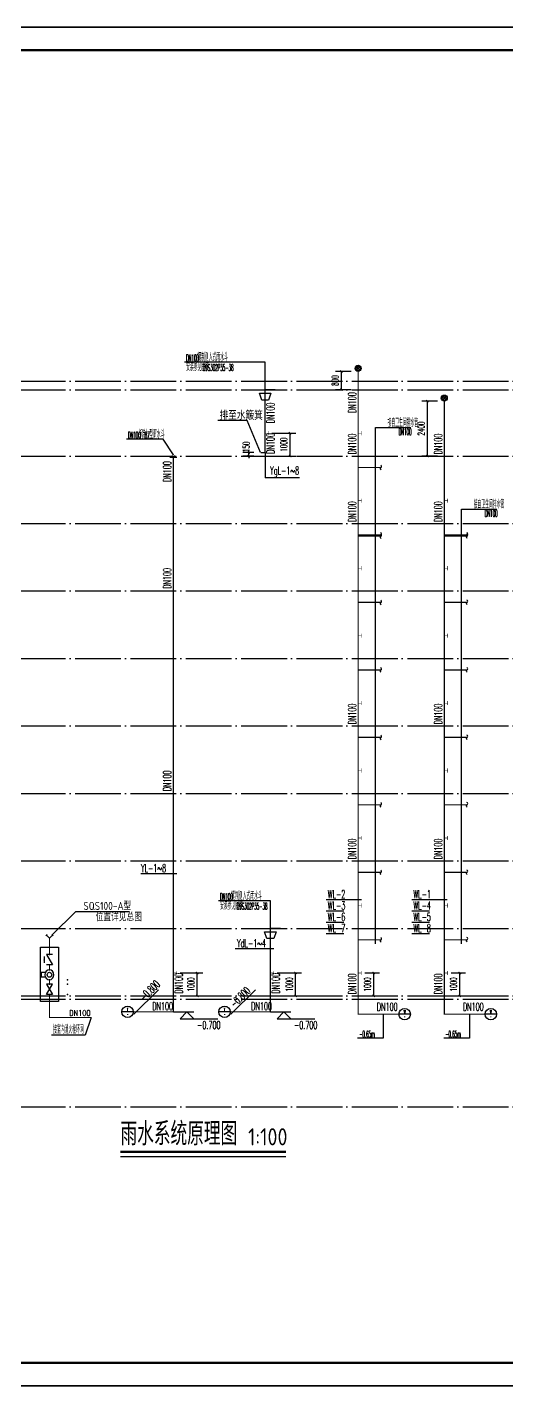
# Model space of a CAD drawing. Extents: x 27938 to 1507990, y 110129 to 923079.
# Drawn here: x 1229579 to 1250546, y 644286 to 703686 of the extents above; entities that cross this region are included whole.
import ezdxf
from ezdxf.enums import TextEntityAlignment as Align

# ---------------------------------------------------------------- set-up
doc = ezdxf.new("R2010")
doc.units = 0
doc.header["$LTSCALE"] = 1000
doc.header["$MEASUREMENT"] = 0
doc.linetypes.add('DOTE', pattern=[2.42, 2, -0.2, 0.02, -0.2])
for name, color, linetype in [('DIM_SYMB', 3, 'Continuous'), ('DIM_不分区消火栓', 1, 'Continuous'), ('DIM_污水', 2, 'Continuous'), ('DIM_消防', 3, 'Continuous'), ('DIM_阳台', 3, 'Continuous'), ('DIM_雨水', 4, 'Continuous'), ('EQUIP_污水', 7, 'Continuous'), ('EQUIP_消防', 7, 'Continuous'), ('EQUIP_阀门', 7, 'Continuous'), ('PIPE-不分区消火栓', 1, 'TG_X'), ('PIPE-污水', 2, 'W'), ('PIPE-雨水', 4, 'TG_Y'), ('TEXT_不分区消火栓', 7, 'Continuous'), ('TWT', 7, 'Continuous'), ('TWT_DIM', 3, 'Continuous'), ('TWT_ELEV', 3, 'Continuous'), ('TWT_LEAD', 3, 'Continuous'), ('TWT_TITLE', 7, 'Continuous'), ('VPIPE_DIM', 3, 'Continuous'), ('WELL_污水', 2, 'Continuous'), ('WELL_雨水', 4, 'Continuous'), ('图框', 140, 'Continuous')]:
    doc.layers.add(name, color=color, linetype=linetype)
doc.styles.add('_TCH_DIM_T3', font='SIMPLEX.shx', dxfattribs={"width": 0.494118, "bigfont": 'GBCBIG.shx'})
doc.styles.add('_TWT_PIPEDN', font='SIMPLEX', dxfattribs={"width": 0.8, "height": 3.5, "bigfont": 'HZTXT'})
doc.styles.add('_TWT_SERIAL', font='SIMPLEX', dxfattribs={"width": 0.8, "height": 3.5, "bigfont": 'HZTXT'})
doc.styles.get("Standard").update_dxf_attribs({"font": 'gbenor.shx', "bigfont": 'gbcbig.shx'})
doc.styles.add('TG_LINETYPE', font='SIMPLEX', dxfattribs={"width": 0.8, "height": 3, "bigfont": 'HZTXT'})
doc.linetypes.add('TG_X', pattern='A,2,-0.229,["X",TG_LINETYPE,S=0.1,R=0,X=-0.229,Y=-0.15],0', length=2.229)
doc.linetypes.add('TG_Y', pattern='A,2,-0.229,["Y",TG_LINETYPE,S=0.1,R=0,X=-0.229,Y=-0.15],0', length=2.229)
doc.linetypes.add('W', pattern='A,3,-0.2,["W",Standard,S=0.25,R=0,X=-0.1,Y=-0.115],-0.2', length=3.4)
doc.dimstyles.new('_TWT_ARCH&&100', dxfattribs={"dimtxt": 297.5, "dimasz": 100, "dimexe": 250, "dimexo": 300, "dimgap": 126.25, "dimtad": 1, "dimdec": 0, "dimzin": 0, "dimdsep": 46, "dimtxsty": '_TCH_DIM_T3', "dimblk": 'ARCHTICK', "dimcen": 0.09, "dimclrt": 7, "dimazin": 2, "dimtfac": 1, "dimtdec": 0, "dimtix": 1, "dimtmove": 2, "dimatfit": 3, "dimfxl": 1, "dimtolj": 1, "dimtzin": 0, "dimarcsym": 0})

# ---------------------------------------------------------------- blocks, each defined once
blk = doc.blocks.new('$TWTSYS$00000187')
blk.add_circle((0, 0, 0), 0.5)
blk = doc.blocks.new('$TwtSys$00000132')
at = {"elevation": 0}
blk.add_lwpolyline([(7, -101, -0.575183), (0, 0, 0.604745), (-11, 101, 16.924828)], format="xyb", dxfattribs=at)
blk = doc.blocks.new('$Attachment$00000070')
for p, q in [((28, 3), (-130, 161)), ((-129, 101), (32, 263)), ((-94, 39), (94, 228)), ((94, 39), (-94, 228)), ((129, 101), (-32, 263)), ((-28, 3), (130, 161))]:
    blk.add_line(p, q)
blk.add_circle((0, 133), 133)
blk = doc.blocks.new('$ATTACHMENT$00000120')
blk.add_blockref('$Attachment$00000070', (0, -133))
blk = doc.blocks.new('_ArchTick')
at = {"color": 0, "linetype": 'ByBlock', "const_width": 0.4}
blk.add_lwpolyline([(-0.5, -0.5), (0.5, 0.5)], dxfattribs=at)
blk = doc.blocks.new('*D197')
at = {"layer": 'Defpoints', "color": 0}
for p in [(1247810, 662336), (1248491, 662336), (1247810, 661336)]:
    blk.add_point(p, dxfattribs=at)
at = {"layer": 'TWT_DIM', "color": 0, "lineweight": -2}
for p, q in [((1248110, 662336), (1248741, 662336)), ((1248491, 661336), (1248491, 662336)), ((1248110, 661336), (1248741, 661336))]:
    blk.add_line(p, q, dxfattribs=at)
at = {"layer": 'TWT_DIM', "color": 0, "lineweight": -2, "xscale": 100, "yscale": 100, "zscale": 100}
for p, rotation in [((1248491, 662336), 90), ((1248491, 661336), 270)]:
    blk.add_blockref('_ArchTick', p, dxfattribs=dict(at, rotation=rotation))
at = {"layer": 'TWT_DIM', "color": 7, "insert": (1248216, 661836), "char_height": 297.5, "attachment_point": 5, "rotation": 90, "style": '_TCH_DIM_T3'}
blk.add_mtext('\\A1;1000', dxfattribs=at)
blk = doc.blocks.new('*D198')
at = {"layer": 'Defpoints', "color": 0}
for p in [(1247077, 687336), (1247810, 687336), (1247810, 684936)]:
    blk.add_point(p, dxfattribs=at)
at = {"layer": 'TWT_DIM', "color": 0, "lineweight": -2}
for p, q in [((1247510, 687336), (1246827, 687336)), ((1247077, 684936), (1247077, 687336)), ((1247510, 684936), (1246827, 684936))]:
    blk.add_line(p, q, dxfattribs=at)
at = {"layer": 'TWT_DIM', "color": 0, "lineweight": -2, "xscale": 100, "yscale": 100, "zscale": 100}
for p, rotation in [((1247077, 687336), 90), ((1247077, 684936), 270)]:
    blk.add_blockref('_ArchTick', p, dxfattribs=dict(at, rotation=rotation))
at = {"layer": 'TWT_DIM', "color": 7, "insert": (1246802, 686136), "char_height": 297.5, "attachment_point": 5, "rotation": 90, "style": '_TCH_DIM_T3'}
blk.add_mtext('\\A1;2400', dxfattribs=at)
blk = doc.blocks.new('*D202')
at = {"layer": 'Defpoints', "color": 0}
for p in [(1244046, 662336), (1244727, 662336), (1244046, 661336)]:
    blk.add_point(p, dxfattribs=at)
at = {"layer": 'TWT_DIM', "color": 0, "lineweight": -2}
for p, q in [((1244346, 662336), (1244977, 662336)), ((1244727, 661336), (1244727, 662336)), ((1244346, 661336), (1244977, 661336))]:
    blk.add_line(p, q, dxfattribs=at)
at = {"layer": 'TWT_DIM', "color": 0, "lineweight": -2, "xscale": 100, "yscale": 100, "zscale": 100}
for p, rotation in [((1244727, 662336), 90), ((1244727, 661336), 270)]:
    blk.add_blockref('_ArchTick', p, dxfattribs=dict(at, rotation=rotation))
at = {"layer": 'TWT_DIM', "color": 7, "insert": (1244452, 661836), "char_height": 297.5, "attachment_point": 5, "rotation": 90, "style": '_TCH_DIM_T3'}
blk.add_mtext('\\A1;1000', dxfattribs=at)
blk = doc.blocks.new('*D203')
at = {"layer": 'Defpoints', "color": 0}
for p in [(1243314, 688636), (1244046, 688636), (1244046, 687836)]:
    blk.add_point(p, dxfattribs=at)
at = {"layer": 'TWT_DIM', "color": 0, "lineweight": -2}
for p, q in [((1243746, 688636), (1243064, 688636)), ((1243314, 687836), (1243314, 688636)), ((1243746, 687836), (1243064, 687836))]:
    blk.add_line(p, q, dxfattribs=at)
at = {"layer": 'TWT_DIM', "color": 0, "lineweight": -2, "xscale": 100, "yscale": 100, "zscale": 100}
for p, rotation in [((1243314, 688636), 90), ((1243314, 687836), 270)]:
    blk.add_blockref('_ArchTick', p, dxfattribs=dict(at, rotation=rotation))
at = {"layer": 'TWT_DIM', "color": 7, "insert": (1243039, 688236), "char_height": 297.5, "attachment_point": 5, "rotation": 90, "style": '_TCH_DIM_T3'}
blk.add_mtext('\\A1;800', dxfattribs=at)
blk = doc.blocks.new('*D401')
at = {"layer": 'Defpoints', "color": 0}
for p in [(1240208, 662336), (1241314, 662336), (1240208, 661336)]:
    blk.add_point(p, dxfattribs=at)
at = {"layer": 'TWT_DIM', "color": 0, "lineweight": -2}
for p, q in [((1240508, 662336), (1241564, 662336)), ((1241314, 661336), (1241314, 662336)), ((1240508, 661336), (1241564, 661336))]:
    blk.add_line(p, q, dxfattribs=at)
at = {"layer": 'TWT_DIM', "color": 0, "lineweight": -2, "xscale": 100, "yscale": 100, "zscale": 100}
for p, rotation in [((1241314, 662336), 90), ((1241314, 661336), 270)]:
    blk.add_blockref('_ArchTick', p, dxfattribs=dict(at, rotation=rotation))
at = {"layer": 'TWT_DIM', "color": 7, "insert": (1241039, 661836), "char_height": 297.5, "attachment_point": 5, "rotation": 90, "style": '_TCH_DIM_T3'}
blk.add_mtext('\\A1;1000', dxfattribs=at)
blk = doc.blocks.new('*D402')
at = {"layer": 'Defpoints', "color": 0}
for p in [(1235968, 662336), (1237012, 662336), (1235968, 661336)]:
    blk.add_point(p, dxfattribs=at)
at = {"layer": 'TWT_DIM', "color": 0, "lineweight": -2}
for p, q in [((1236268, 662336), (1237262, 662336)), ((1237012, 661336), (1237012, 662336)), ((1236268, 661336), (1237262, 661336))]:
    blk.add_line(p, q, dxfattribs=at)
at = {"layer": 'TWT_DIM', "color": 0, "lineweight": -2, "xscale": 100, "yscale": 100, "zscale": 100}
for p, rotation in [((1237012, 662336), 90), ((1237012, 661336), 270)]:
    blk.add_blockref('_ArchTick', p, dxfattribs=dict(at, rotation=rotation))
at = {"layer": 'TWT_DIM', "color": 7, "insert": (1236737, 661836), "char_height": 297.5, "attachment_point": 5, "rotation": 90, "style": '_TCH_DIM_T3'}
blk.add_mtext('\\A1;1000', dxfattribs=at)
blk = doc.blocks.new('*D403')
at = {"layer": 'Defpoints', "color": 0}
for p in [(1239980, 685936), (1241070, 685936), (1239980, 684936)]:
    blk.add_point(p, dxfattribs=at)
at = {"layer": 'TWT_DIM', "color": 0, "lineweight": -2}
for p, q in [((1240280, 685936), (1241320, 685936)), ((1241070, 684936), (1241070, 685936)), ((1240280, 684936), (1241320, 684936))]:
    blk.add_line(p, q, dxfattribs=at)
at = {"layer": 'TWT_DIM', "color": 0, "lineweight": -2, "xscale": 100, "yscale": 100, "zscale": 100}
for p, rotation in [((1241070, 685936), 90), ((1241070, 684936), 270)]:
    blk.add_blockref('_ArchTick', p, dxfattribs=dict(at, rotation=rotation))
at = {"layer": 'TWT_DIM', "color": 7, "insert": (1240795, 685436), "char_height": 297.5, "attachment_point": 5, "rotation": 90, "style": '_TCH_DIM_T3'}
blk.add_mtext('\\A1;1000', dxfattribs=at)
blk = doc.blocks.new('*D404')
at = {"layer": 'Defpoints', "color": 0}
for p in [(1239263, 685086), (1239780, 685086), (1239780, 684936)]:
    blk.add_point(p, dxfattribs=at)
at = {"layer": 'TWT_DIM', "color": 0, "lineweight": -2}
for p, q in [((1239480, 685086), (1239013, 685086)), ((1239480, 684936), (1239013, 684936)), ((1239263, 685086), (1239263, 685186)), ((1239263, 684936), (1239263, 685086)), ((1239263, 684936), (1239263, 684836))]:
    blk.add_line(p, q, dxfattribs=at)
at = {"layer": 'TWT_DIM', "color": 0, "lineweight": -2, "xscale": 100, "yscale": 100, "zscale": 100}
for p, rotation in [((1239263, 685086), 270), ((1239263, 684936), 90)]:
    blk.add_blockref('_ArchTick', p, dxfattribs=dict(at, rotation=rotation))
at = {"layer": 'TWT_DIM', "color": 7, "insert": (1239151, 685339), "char_height": 297.5, "attachment_point": 5, "rotation": 90, "style": '_TCH_DIM_T3'}
blk.add_mtext('\\A1;150', dxfattribs=at)
blk = doc.blocks.new('$ATTACHMENT$00000073')
at = {"const_width": 20}
for points in [[(0, 0), (150, 0)], [(150, 90), (150, -90)]]:
    blk.add_lwpolyline(points, dxfattribs=at)
blk = doc.blocks.new('$ATTACHMENT$00000217')
blk.add_line((-150, 0), (150, 0))
at = {"const_width": 15}
blk.add_lwpolyline([(-99, 0, -1), (101, 0)], format="xyb", dxfattribs=at)
blk = doc.blocks.new('$VALVE$00000295')
blk.add_lwpolyline([(-125, 72), (-125, -72), (125, 72), (125, -72), (-125, 72)])
for p in [(-125, 0), (125, 0)]:
    blk.add_point(p)
blk = doc.blocks.new('$VALVE$00000315')
for p, q in [((-125, -75), (-125, 75)), ((-125, 75), (125, -75)), ((-75, 125), (75, 125)), ((125, -75), (125, 75))]:
    blk.add_line(p, q)
for p in [(-125, 0), (125, 0)]:
    blk.add_point(p)
blk.add_solid([(0, 125), (0, 150), (75, 125)])
blk = doc.blocks.new('$VALVE$00000751')
for p, q in [((-53, -108), (-53, -221)), ((-53, -221), (53, -221)), ((53, -221), (53, -108))]:
    blk.add_line(p, q)
blk.add_lwpolyline([(-120, 0, 1), (120, 0, 1), (-120, 0, 1.76642)], format="xyb")
blk.add_circle((0, 0), 60)
for p in [(-120, 0), (120, 0)]:
    blk.add_point(p)
blk = doc.blocks.new('$ATTACHMENT$00000194')
for p, q in [((0, 0), (134, 134)), ((0, 0), (134, -134)), ((107, 162), (134, 134)), ((161, 107), (134, 134)), ((107, -161), (134, -134)), ((161, -107), (134, -134))]:
    blk.add_line(p, q)

msp = doc.modelspace()

# ---------------------------------------------------------------- hatches: boundary and pattern name
at = {"layer": 'PIPE-不分区消火栓'}
for points in [[(1230552.5, 660386.2), (1230530, 660386.2), (1230530, 660363.7)], [(1230552.5, 660386.2), (1230552.5, 660363.7), (1230530, 660363.7)]]:
    msp.add_hatch(color=256, dxfattribs=at).paths.add_polyline_path(points)
at = {"layer": 'PIPE-污水'}
for points in [[(1244046.3, 660535.9), (1244046.3, 660508.4), (1244018.8, 660508.4)], [(1244046.3, 660535.9), (1244018.8, 660535.9), (1244018.8, 660508.4)], [(1247809.9, 660535.9), (1247809.9, 660508.4), (1247782.4, 660508.4)], [(1247809.9, 660535.9), (1247782.4, 660535.9), (1247782.4, 660508.4)]]:
    msp.add_hatch(color=256, dxfattribs=at).paths.add_polyline_path(points)
at = {"layer": 'PIPE-雨水'}
for points in [[(1239979.6, 687835.9), (1239952.1, 687835.9), (1239952.1, 687863.4)], [(1239979.6, 687835.9), (1239979.6, 687863.4), (1239952.1, 687863.4)], [(1239979.6, 687835.9), (1239979.6, 687863.4), (1239952.1, 687863.4)], [(1239979.6, 687835.9), (1239952.1, 687835.9), (1239952.1, 687863.4)], [(1239979.6, 685085.9), (1240007.1, 685085.9), (1240007.1, 685058.4)], [(1239979.6, 685085.9), (1239979.6, 685058.4), (1240007.1, 685058.4)], [(1239979.6, 685085.9), (1240007.1, 685085.9), (1240007.1, 685058.4)], [(1239979.6, 685085.9), (1239979.6, 685058.4), (1240007.1, 685058.4)], [(1240208.4, 664285.9), (1240208.4, 664313.4), (1240180.9, 664313.4)], [(1240208.4, 664285.9), (1240180.9, 664285.9), (1240180.9, 664313.4)], [(1240208.4, 664285.9), (1240208.4, 664313.4), (1240180.9, 664313.4)], [(1240208.4, 664285.9), (1240180.9, 664285.9), (1240180.9, 664313.4)], [(1235968.1, 660635.9), (1235968.1, 660608.4), (1235995.6, 660608.4)], [(1235968.1, 660635.9), (1235995.6, 660635.9), (1235995.6, 660608.4)], [(1235968.1, 660635.9), (1235995.6, 660635.9), (1235995.6, 660608.4)], [(1235968.1, 660635.9), (1235968.1, 660608.4), (1235995.6, 660608.4)], [(1240208.4, 660635.9), (1240208.4, 660608.4), (1240235.9, 660608.4)], [(1240208.4, 660635.9), (1240235.9, 660635.9), (1240235.9, 660608.4)], [(1240208.4, 660635.9), (1240235.9, 660635.9), (1240235.9, 660608.4)], [(1240208.4, 660635.9), (1240208.4, 660608.4), (1240235.9, 660608.4)]]:
    msp.add_hatch(color=256, dxfattribs=at).paths.add_polyline_path(points)

# ---------------------------------------------------------------- linework, layer by layer
msp.add_lwpolyline([(1230950, 663469.5), (1230950, 661088.3), (1230155.1, 661088.3), (1230155.1, 663469.5)], close=True)
for p in [(1230552.5, 663141.1), (1230552.5, 662691.1), (1230552.5, 662472), (1230552.5, 662040), (1230552.5, 661842.9), (1231347.4, 662040), (1231347.4, 661842.9), (1230552.5, 661392.2), (1231347.4, 661392.2)]:
    msp.add_point(p)
at = {"layer": 'DIM_SYMB', "const_width": 105}
msp.add_lwpolyline([(1233657, 654519.6), (1240885.9, 654519.6)], dxfattribs=at)
at = {"layer": 'DIM_SYMB'}
msp.add_lwpolyline([(1233657, 654309.6), (1240885.9, 654309.6)], dxfattribs=at)
at = {"layer": 'DIM_不分区消火栓'}
for p, q in [((1232374.7, 660386.2), (1232107.7, 659617.1)), ((1232107.7, 659617.1), (1230644.8, 659617.1))]:
    msp.add_line(p, q, dxfattribs=at)
at = {"layer": 'DIM_污水'}
for p, q in [((1244196.3, 665536.3), (1242648.8, 665536.3)), ((1247936.2, 665536.3), (1246388.7, 665536.3)), ((1243422.5, 665041.1), (1242648.8, 665041.1)), ((1247162.4, 665041.1), (1246388.7, 665041.1)), ((1243422.5, 664546), (1242648.8, 664546)), ((1247162.4, 664546), (1246388.7, 664546)), ((1243422.5, 664050.9), (1242648.8, 664050.9)), ((1247162.4, 664050.9), (1246388.7, 664050.9)), ((1246331.5, 660535.9), (1245831.5, 660535.9)), ((1250095.2, 660535.9), (1249595.2, 660535.9))]:
    msp.add_line(p, q, dxfattribs=at)
for centre in [(1246081.5, 660535.9), (1249845.2, 660535.9)]:
    msp.add_circle(centre, 250, dxfattribs=at)
at = {"layer": 'DIM_消防'}
for p, q in [((1235313.5, 661595.8), (1234247.5, 660529.8)), ((1239553.7, 661595.8), (1238487.7, 660529.8))]:
    msp.add_line(p, q, dxfattribs=at)
at = {"layer": 'DIM_阳台'}
for p, q in [((1245147, 660535.9), (1245147, 659479.4)), ((1248910.7, 660535.9), (1248910.7, 659479.4)), ((1245147, 659479.4), (1244021.5, 659479.4)), ((1248910.7, 659479.4), (1247785.2, 659479.4))]:
    msp.add_line(p, q, dxfattribs=at)
at = {"layer": 'DIM_雨水'}
for p, q in [((1239979.6, 689039.5), (1236457.8, 689039.5)), ((1239979.6, 687835.9), (1239979.6, 689039.5)), ((1239198.4, 686489), (1237919.3, 686489)), ((1239779.6, 685085.9), (1239198.4, 686489)), ((1244803.3, 663610.3), (1244803.3, 686180.1)), ((1244803.3, 686180.1), (1246350.4, 686180.1)), ((1235521.6, 685666.9), (1233915, 685666.9)), ((1235969.6, 684985.9), (1235521.6, 685666.9)), ((1239979.6, 685085.9), (1239979.6, 683983.8)), ((1241485.6, 683983.8), (1239979.6, 683983.8)), ((1248567, 663610.3), (1248567, 682613.3)), ((1248567, 682613.3), (1250114.1, 682613.3)), ((1236118.1, 666671.8), (1234541.5, 666671.8)), ((1240208.4, 665489.5), (1237941.1, 665489.5)), ((1240208.4, 664285.9), (1240208.4, 665489.5)), ((1240358.4, 663389.2), (1238666.7, 663389.2)), ((1234218.1, 660635.9), (1233718.1, 660635.9)), ((1238458.4, 660635.9), (1237958.4, 660635.9))]:
    msp.add_line(p, q, dxfattribs=at)
for centre in [(1233968.1, 660635.9), (1238208.4, 660635.9)]:
    msp.add_circle(centre, 250, dxfattribs=at)
at = {"layer": 'PIPE-不分区消火栓', "const_width": 45}
for points in [[(1230552.5, 663853), (1230552.5, 663141.1)], [(1230552.5, 662691.1), (1230552.5, 662472)], [(1230552.5, 662040), (1230552.5, 661842.9)], [(1230552.5, 661392.2), (1230552.5, 660386.2)], [(1230552.5, 660386.2), (1231347.4, 660386.2)], [(1231347.4, 660386.2), (1232374.7, 660386.2)]]:
    msp.add_lwpolyline(points, dxfattribs=at)
at = {"layer": 'PIPE-污水', "const_width": 55}
for points in [[(1244046.3, 685935.9), (1244046.3, 688635.9)], [(1247809.9, 682985.9), (1247809.9, 687335.9)], [(1244046.3, 684435.9), (1244046.3, 685935.9)], [(1244046.3, 684435.9), (1245046.3, 684435.9)], [(1244046.3, 682985.9), (1244046.3, 684435.9)], [(1244046.3, 681485.9), (1244046.3, 682985.9)], [(1247809.9, 681485.9), (1247809.9, 682985.9)], [(1244046.3, 681485.9), (1245046.3, 681485.9)], [(1244046.3, 681435.9), (1244046.3, 681485.9)], [(1244046.3, 680035.9), (1244046.3, 681435.9)], [(1244046.3, 681435.9), (1245046.3, 681435.9)], [(1247809.9, 681485.9), (1248809.9, 681485.9)], [(1247809.9, 681435.9), (1247809.9, 681485.9)], [(1247809.9, 680035.9), (1247809.9, 681435.9)], [(1247809.9, 681435.9), (1248809.9, 681435.9)], [(1244046.3, 678535.9), (1244046.3, 680035.9)], [(1247809.9, 678535.9), (1247809.9, 680035.9)], [(1244046.3, 678535.9), (1245046.3, 678535.9)], [(1244046.3, 677085.9), (1244046.3, 678535.9)], [(1247809.9, 678535.9), (1248809.9, 678535.9)], [(1247809.9, 677085.9), (1247809.9, 678535.9)], [(1244046.3, 675585.9), (1244046.3, 677085.9)], [(1247809.9, 675585.9), (1247809.9, 677085.9)], [(1244046.3, 675585.9), (1245046.3, 675585.9)], [(1244046.3, 674135.9), (1244046.3, 675585.9)], [(1247809.9, 675585.9), (1248809.9, 675585.9)], [(1247809.9, 674135.9), (1247809.9, 675585.9)], [(1244046.3, 672635.9), (1244046.3, 674135.9)], [(1247809.9, 672635.9), (1247809.9, 674135.9)], [(1244046.3, 672635.9), (1245046.3, 672635.9)], [(1244046.3, 671185.9), (1244046.3, 672635.9)], [(1247809.9, 672635.9), (1248809.9, 672635.9)], [(1247809.9, 671185.9), (1247809.9, 672635.9)], [(1244046.3, 669685.9), (1244046.3, 671185.9)], [(1247809.9, 669685.9), (1247809.9, 671185.9)], [(1244046.3, 669685.9), (1245046.3, 669685.9)], [(1244046.3, 668235.9), (1244046.3, 669685.9)], [(1247809.9, 669685.9), (1248809.9, 669685.9)], [(1247809.9, 668235.9), (1247809.9, 669685.9)], [(1244046.3, 666735.9), (1244046.3, 668235.9)], [(1247809.9, 666735.9), (1247809.9, 668235.9)], [(1244046.3, 666735.9), (1245046.3, 666735.9)], [(1244046.3, 665285.9), (1244046.3, 666735.9)], [(1247809.9, 666735.9), (1248809.9, 666735.9)], [(1247809.9, 665285.9), (1247809.9, 666735.9)], [(1244046.3, 663785.9), (1244046.3, 665285.9)], [(1247809.9, 663785.9), (1247809.9, 665285.9)], [(1244046.3, 663785.9), (1245046.3, 663785.9)], [(1244046.3, 662335.9), (1244046.3, 663785.9)], [(1247809.9, 663785.9), (1248809.9, 663785.9)], [(1247809.9, 662335.9), (1247809.9, 663785.9)], [(1244046.3, 660535.9), (1244046.3, 662335.9)], [(1247809.9, 660535.9), (1247809.9, 662335.9)], [(1244046.3, 660535.9), (1245831.5, 660535.9)], [(1247809.9, 660535.9), (1249595.2, 660535.9)]]:
    msp.add_lwpolyline(points, dxfattribs=at)
at = {"layer": 'PIPE-雨水', "const_width": 55}
for points in [[(1239979.6, 687835.9), (1240429.6, 687835.9)], [(1239979.6, 685935.9), (1239979.6, 687835.9)], [(1239979.6, 685085.9), (1239979.6, 685935.9)], [(1235968.1, 662335.9), (1235968.1, 684885.9)], [(1239779.6, 685085.9), (1239979.6, 685085.9)], [(1240208.4, 664285.9), (1240658.4, 664285.9)], [(1240208.4, 662335.9), (1240208.4, 664285.9)], [(1235968.1, 660635.9), (1235968.1, 662335.9)], [(1240208.4, 660635.9), (1240208.4, 662335.9)], [(1234218.1, 660635.9), (1235968.1, 660635.9)], [(1238458.4, 660635.9), (1240208.4, 660635.9)]]:
    msp.add_lwpolyline(points, dxfattribs=at)
at = {"layer": 'TWT', "color": 8, "linetype": 'DOTE'}
for p, q in [((1192957.9, 688213.2), (1304719.7, 688213.2)), ((1192957.9, 687835.9), (1304719.7, 687835.9)), ((1192957.9, 687835.9), (1304719.7, 687835.9)), ((1192957.9, 684935.9), (1304719.7, 684935.9)), ((1192957.9, 681985.9), (1304719.7, 681985.9)), ((1192957.9, 679035.9), (1304719.7, 679035.9)), ((1192957.9, 676085.9), (1304719.7, 676085.9)), ((1192957.9, 673135.9), (1304719.7, 673135.9)), ((1192957.9, 670185.9), (1304719.7, 670185.9)), ((1192957.9, 667235.9), (1304719.7, 667235.9)), ((1192957.9, 664285.9), (1304719.7, 664285.9)), ((1192957.9, 661335.9), (1304719.7, 661335.9)), ((1192957.9, 661185.9), (1304719.7, 661185.9)), ((1192957.9, 656485.9), (1304719.7, 656485.9))]:
    msp.add_line(p, q, dxfattribs=at)
at = {"layer": 'TWT_ELEV'}
for p, q in [((1235968.1, 660635.9), (1236863.4, 660635.9)), ((1236563.4, 660635.9), (1236263.4, 660335.9)), ((1236563.4, 660635.9), (1236863.4, 660335.9)), ((1240208.4, 660635.9), (1241103.6, 660635.9)), ((1240803.6, 660635.9), (1240503.6, 660335.9)), ((1240803.6, 660635.9), (1241103.6, 660335.9)), ((1236263.4, 660335.9), (1237912.8, 660335.9)), ((1240503.6, 660335.9), (1242153, 660335.9))]:
    msp.add_line(p, q, dxfattribs=at)
at = {"layer": 'TWT_LEAD'}
for p, q in [((1230655.2, 663986.2), (1231708.5, 665021.1)), ((1231708.5, 665021.1), (1234058.7, 665021.1))]:
    msp.add_line(p, q, dxfattribs=at)
at = {"layer": 'TWT_TITLE'}
msp.add_lwpolyline([(1189457.9, 644285.9), (1315557.9, 644285.9), (1315557.9, 703685.9), (1189457.9, 703685.9)], close=True, dxfattribs=at)
at = {"layer": 'TWT_TITLE', "const_width": 100}
msp.add_lwpolyline([(1191957.9, 645285.9), (1314557.9, 645285.9), (1314557.9, 702685.9), (1191957.9, 702685.9)], close=True, dxfattribs=at)
at = {"layer": 'VPIPE_DIM', "lineweight": -3, "elevation": 0}
for points in [[(1240129.6, 687385.9), (1239829.6, 687385.9), (1239729.6, 687685.9), (1240229.6, 687685.9)], [(1240129.6, 687385.9), (1239829.6, 687385.9), (1239729.6, 687685.9), (1240229.6, 687685.9)], [(1240358.4, 663835.9), (1240058.4, 663835.9), (1239958.4, 664135.9), (1240458.4, 664135.9)]]:
    msp.add_lwpolyline(points, close=True, dxfattribs=at)
at = {"layer": '图框'}
msp.add_lwpolyline([(1189457.9, 703685.9), (1315557.9, 703685.9), (1315557.9, 644285.9), (1189457.9, 644285.9)], close=True, dxfattribs=at)
msp.add_lwpolyline([(1189457.9, 703685.9), (1315557.9, 703685.9), (1315557.9, 644285.9), (1189457.9, 644285.9)], close=True, dxfattribs=at)
at = {"layer": '图框', "const_width": 100}
msp.add_lwpolyline([(1314557.9, 645285.9), (1314557.9, 702685.9), (1191957.9, 702685.9), (1191957.9, 645285.9)], close=True, dxfattribs=at)

# ---------------------------------------------------------------- block references
at = {"layer": 'EQUIP_污水'}
for name, p in [('$ATTACHMENT$00000120', (1244046.3, 688769.2)), ('$ATTACHMENT$00000120', (1247809.9, 687469.2)), ('$ATTACHMENT$00000073', (1239979.6, 685935.9)), ('$ATTACHMENT$00000073', (1244046.3, 685935.9)), ('$ATTACHMENT$00000073', (1244046.3, 685935.9)), ('$ATTACHMENT$00000217', (1235968.1, 684885.9)), ('$TwtSys$00000132', (1245046.3, 684435.9)), ('$TwtSys$00000132', (1245046.3, 684435.9)), ('$ATTACHMENT$00000073', (1244046.3, 682985.9)), ('$ATTACHMENT$00000073', (1247809.9, 682985.9)), ('$TwtSys$00000132', (1245046.3, 681485.9)), ('$TwtSys$00000132', (1245046.3, 681435.9)), ('$TwtSys$00000132', (1248809.9, 681485.9)), ('$TwtSys$00000132', (1248809.9, 681435.9)), ('$ATTACHMENT$00000073', (1244046.3, 680035.9)), ('$ATTACHMENT$00000073', (1247809.9, 680035.9)), ('$TwtSys$00000132', (1245046.3, 678535.9)), ('$TwtSys$00000132', (1248809.9, 678535.9)), ('$ATTACHMENT$00000073', (1244046.3, 677085.9)), ('$ATTACHMENT$00000073', (1247809.9, 677085.9)), ('$TwtSys$00000132', (1245046.3, 675585.9)), ('$TwtSys$00000132', (1248809.9, 675585.9)), ('$ATTACHMENT$00000073', (1244046.3, 674135.9)), ('$ATTACHMENT$00000073', (1247809.9, 674135.9)), ('$TwtSys$00000132', (1245046.3, 672635.9)), ('$TwtSys$00000132', (1248809.9, 672635.9)), ('$ATTACHMENT$00000073', (1244046.3, 671185.9)), ('$ATTACHMENT$00000073', (1247809.9, 671185.9)), ('$TwtSys$00000132', (1245046.3, 669685.9)), ('$TwtSys$00000132', (1248809.9, 669685.9)), ('$ATTACHMENT$00000073', (1244046.3, 668235.9)), ('$ATTACHMENT$00000073', (1247809.9, 668235.9)), ('$TwtSys$00000132', (1245046.3, 666735.9)), ('$TwtSys$00000132', (1248809.9, 666735.9)), ('$ATTACHMENT$00000073', (1244046.3, 665285.9)), ('$ATTACHMENT$00000073', (1247809.9, 665285.9)), ('$TwtSys$00000132', (1245046.3, 663785.9)), ('$TwtSys$00000132', (1248809.9, 663785.9)), ('$ATTACHMENT$00000073', (1235968.1, 662335.9)), ('$ATTACHMENT$00000073', (1240208.4, 662335.9)), ('$ATTACHMENT$00000073', (1244046.3, 662335.9)), ('$ATTACHMENT$00000073', (1247809.9, 662335.9))]:
    msp.add_blockref(name, p, dxfattribs=at)
at = {"layer": 'EQUIP_消防', "yscale": -1, "rotation": 90.00000000000001}
msp.add_blockref('$ATTACHMENT$00000194', (1230552.5, 663853), dxfattribs=at)
at = {"layer": 'EQUIP_阀门', "xscale": 1.8, "zscale": 1.8, "rotation": 270}
for name, p, yscale in [('$VALVE$00000315', (1230552.5, 662916.1), -1.8), ('$VALVE$00000751', (1230552.5, 662256), 1.65), ('$VALVE$00000295', (1230552.5, 661617.6), 1.8)]:
    msp.add_blockref(name, p, dxfattribs=dict(at, yscale=yscale))
at = {"layer": 'WELL_污水', "xscale": 500, "yscale": 500, "zscale": 500}
for p in [(1246081.5, 660535.9), (1249845.2, 660535.9)]:
    msp.add_blockref('$TWTSYS$00000187', p, dxfattribs=at)
at = {"layer": 'WELL_雨水', "xscale": 500, "yscale": 500, "zscale": 500}
for p in [(1233968.1, 660635.9), (1238208.4, 660635.9)]:
    msp.add_blockref('$TWTSYS$00000187', p, dxfattribs=at)

# ---------------------------------------------------------------- texts
at = {"layer": 'DIM_SYMB', "color": 7}
for s, height, p in [('雨水系统原理图', 1012.77, (1233657, 654796.6)), ('1:100', 750, (1239235.4, 654796.6))]:
    msp.add_text(s, height=height, dxfattribs=at).set_placement(p)
at = {"layer": 'DIM_不分区消火栓', "color": 7, "style": '_TCH_DIM_T3', "width": 0.494118}
msp.add_text('接室内消火栓环网', height=337.59, dxfattribs=at).set_placement((1230714.8, 659687.1))
at = {"layer": 'DIM_污水', "color": 7, "style": '_TWT_SERIAL', "width": 0.48}
for p in [(1243959.3, 686821.1), (1243959.3, 685005.2), (1247722.9, 685005.2), (1243959.3, 682055.2), (1247722.9, 682055.2), (1243959.3, 673205.2), (1247722.9, 673205.2), (1243959.3, 667305.2), (1247722.9, 667305.2), (1243959.3, 661405.2), (1247722.9, 661405.2)]:
    msp.add_text('DN100', height=350, rotation=90, dxfattribs=at).set_placement(p)
for s, p in [('WL-2', (1242718.8, 665606.3)), ('WL-1', (1246458.7, 665606.3)), ('WL-3', (1242718.8, 665111.1)), ('WL-4', (1246458.7, 665111.1)), ('WL-6', (1242718.8, 664616)), ('WL-5', (1246458.7, 664616)), ('WL-7', (1242718.8, 664120.9)), ('WL-8', (1246458.7, 664120.9)), ('DN100', (1244864.3, 660686.3)), ('DN100', (1248628, 660686.3))]:
    msp.add_text(s, height=350, dxfattribs=at).set_placement(p)
at = {"layer": 'DIM_污水', "color": 7, "style": '_TWT_SERIAL'}
for s, height, width, p, p2 in [('W', 132, 0.6, (1246043.8, 660581.9), (1246119.2, 660581.9)), ('W', 132, 0.6, (1249807.5, 660581.9), (1249882.9, 660581.9)), ('-', 134.2, 0.466667, (1246054.7, 660355.9), (1246108.3, 660355.9)), ('-', 134.2, 0.466667, (1249818.4, 660355.9), (1249872, 660355.9))]:
    msp.add_text(s, height=height, dxfattribs=dict(at, width=width)).set_placement(p, p2, align=Align.FIT)
at = {"layer": 'DIM_消防', "color": 7, "style": '_TWT_SERIAL', "width": 0.48}
for p in [(1234698.8, 661080), (1238651.5, 660792.6)]:
    msp.add_text('-0.800', height=350, rotation=45, dxfattribs=at).set_placement(p)
at = {"layer": 'DIM_阳台', "color": 7, "style": '_TCH_DIM_T3', "width": 0.348789}
for p in [(1244091.5, 659514.4), (1247855.2, 659514.4)]:
    msp.add_text('-0.65m', height=297.5, dxfattribs=at).set_placement(p)
at = {"layer": 'DIM_雨水', "color": 7}
for s, height, style, width, p in [('DN100', 297.5, '_TCH_DIM_T3', 0.348789, (1236527.8, 689074.5)), ('钢制侧入式雨水斗', 337.59, '_TCH_DIM_T3', 0.494118, (1237016.9, 689074.5)), ('安装参见图集', 337.59, '_TCH_DIM_T3', 0.494118, (1236527.8, 688654.5)), ('09S302P35-38', 297.5, '_TCH_DIM_T3', 0.348789, (1237256.3, 688654.5)), ('排至水簸箕', 350, '_TWT_SERIAL', 0.8, (1237989.3, 686524)), ('钢制', 337.59, '_TCH_DIM_T3', 0.494118, (1234474.2, 685701.9)), ('型雨水斗', 337.59, '_TCH_DIM_T3', 0.494118, (1234914.7, 685701.9)), ('接自卫生间排水管', 337.59, '_TCH_DIM_T3', 0.494118, (1245334.8, 686215.1)), ('DN100', 297.5, '_TCH_DIM_T3', 0.348789, (1245820.9, 685847.6)), ('DN100', 297.5, '_TCH_DIM_T3', 0.348789, (1233985, 685701.9)), ('87', 297.5, '_TCH_DIM_T3', 0.348789, (1234717, 685701.9)), ('YgL-1~8', 350, '_TWT_SERIAL', 0.48, (1240199.6, 684123.8)), ('接自卫生间排水管', 337.59, '_TCH_DIM_T3', 0.494118, (1249098.4, 682648.3)), ('DN100', 297.5, '_TCH_DIM_T3', 0.348789, (1249584.6, 682280.8)), ('YL-1~8', 350, '_TWT_SERIAL', 0.48, (1234551.8, 666741.8)), ('钢制侧入式雨水斗', 337.59, '_TCH_DIM_T3', 0.494118, (1238500.3, 665524.5)), ('安装参见图集', 337.59, '_TCH_DIM_T3', 0.494118, (1238011.1, 665104.5)), ('DN100', 297.5, '_TCH_DIM_T3', 0.348789, (1238011.1, 665524.5)), ('09S302P35-38', 297.5, '_TCH_DIM_T3', 0.348789, (1238739.7, 665104.5)), ('YdL-1~4', 350, '_TWT_SERIAL', 0.48, (1238752.7, 663459.2)), ('DN100', 350, '_TWT_SERIAL', 0.48, (1235048.2, 660707)), ('DN100', 350, '_TWT_SERIAL', 0.48, (1239371.2, 660707))]:
    msp.add_text(s, height=height, dxfattribs=dict(at, style=style, width=width)).set_placement(p)
at = {"layer": 'DIM_雨水', "color": 7, "style": '_TWT_SERIAL', "width": 0.48}
for p in [(1240389.3, 686365.5), (1240389.3, 685032.3), (1235870.4, 683805.6), (1235870.4, 679132.3), (1235870.4, 670282.3), (1236377.9, 661432.3), (1240618.1, 661432.3)]:
    msp.add_text('DN100', height=350, rotation=90, dxfattribs=at).set_placement(p)
at = {"layer": 'DIM_雨水', "color": 7, "style": '_TWT_SERIAL'}
for s, height, width, p, p2 in [('Y', 133.5, 0.6, (1233940.7, 660681.7), (1234001.7, 660681.7)), ('Y', 133.5, 0.6, (1238177.8, 660681.7), (1238238.9, 660681.7)), ('-', 134.2, 0.466667, (1233944.4, 660455.9), (1233998, 660455.9)), ('-', 134.2, 0.466667, (1238181.5, 660455.9), (1238235.2, 660455.9))]:
    msp.add_text(s, height=height, dxfattribs=dict(at, width=width)).set_placement(p, p2, align=Align.FIT)
at = {"layer": 'TEXT_不分区消火栓', "style": '_TWT_PIPEDN', "width": 0.8}
msp.add_text('DN100', height=250, dxfattribs=at).set_placement((1231418.2, 660461.2))
at = {"layer": 'TWT_ELEV', "color": 7, "style": '_TWT_SERIAL', "width": 0.48}
for p in [(1237009.8, 659885.8), (1241243, 659885.8)]:
    msp.add_text('-0.700', height=350, dxfattribs=at).set_placement(p)
at = {"layer": 'TWT_LEAD', "color": 7}
for s, height, p in [('SQS100-A', 350, (1232033.9, 665091.1)), ('型', 337.6, (1233783.9, 665091.1)), ('位置详见总图', 337.59, (1232570.1, 664601.1))]:
    msp.add_text(s, height=height, dxfattribs=at).set_placement(p)

# ---------------------------------------------------------------- dimensions: what is measured, and where the dimension line sits
at = {"layer": 'TWT_DIM'}
for p1, p2, distance, picture, middle in [((1244046.3, 687835.9), (1244046.3, 688635.9), 732.7, '*D203', (1243038.6, 688235.9)), ((1247809.9, 684935.9), (1247809.9, 687335.9), 732.7, '*D198', (1246802.3, 686135.9)), ((1239979.6, 684935.9), (1239979.6, 685935.9), -1090, '*D403', (1240794.5, 685435.9)), ((1235968.1, 661335.9), (1235968.1, 662335.9), -1043.9, '*D402', (1236737.1, 661835.9)), ((1240208.4, 661335.9), (1240208.4, 662335.9), -1105.9, '*D401', (1241039.2, 661835.9)), ((1244046.3, 661335.9), (1244046.3, 662335.9), -681.1, '*D202', (1244452.4, 661835.9)), ((1247809.9, 661335.9), (1247809.9, 662335.9), -681.1, '*D197', (1248216, 661835.9))]:
    dim = msp.add_aligned_dim(p1=p1, p2=p2, distance=distance, dimstyle='_TWT_ARCH&&100', dxfattribs=at)
    dim.commit()
    dim.dimension.update_dxf_attribs({"geometry": picture, "text_midpoint": middle})
dim = msp.add_linear_dim(base=(1239262.6, 685085.9), p1=(1239779.6, 684935.9), p2=(1239779.6, 685085.9), angle=90, dimstyle='_TWT_ARCH&&100', dxfattribs=at)
dim.commit()
dim.dimension.update_dxf_attribs({"geometry": '*D404', "text_midpoint": (1239151.3, 685339.1), "dimtype": 129})

doc.saveas('drawing.dxf')
